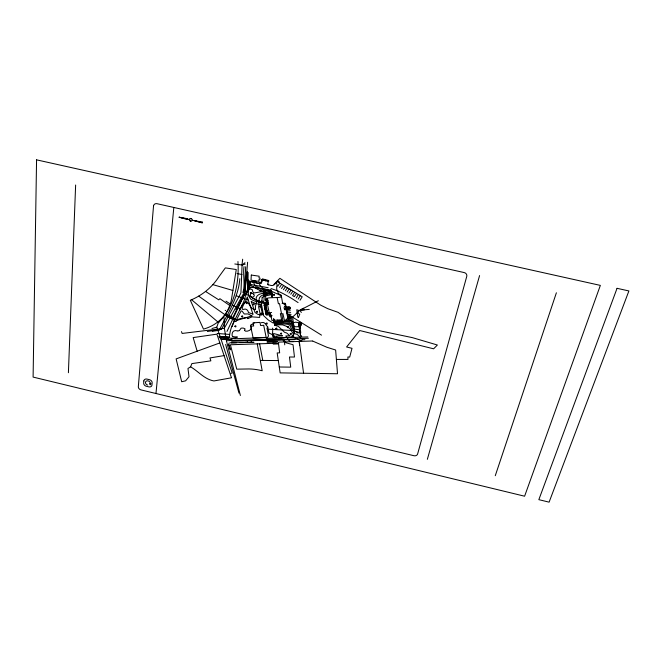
<?xml version="1.0" encoding="UTF-8"?>
<svg xmlns="http://www.w3.org/2000/svg" width="662" height="662" viewBox="0 0 662 662"><rect width="100%" height="100%" fill="white"/><g stroke="black" fill="none" stroke-linecap="round" stroke-linejoin="round"><path stroke-width="0.99" d="M247.257 278.09L247.34 271.801L247.265 272.951M247.166 277.088L247.199 274.945M274.904 325.307L278.363 326.391L284.255 332.043A32.835 28.822 22.5 0 0 284.892 332.465L286.654 332.961L289.89 335.816M240.943 292.571L242.06 265.396M247.853 291.156L248.126 272.43M268.259 281.474L267.804 284.577L270.841 285.43A4.179 3.691 27.3 0 0 272.736 285.446A4.154 3.674 27.3 0 0 274.482 284.561M267.721 284.097L268.276 284.95M256.649 301.235C254.109 295.641 260.489 292.728 265.33 293.456M256.633 301.624L255.367 306.804L255.515 309.08A21.424 18.462 29.1 0 1 255.4 309.659L253.869 309.27M68.401 372.731L75.634 185.021M288.119 317.404L285.62 320.557L289.203 320.292A11.436 9.897 22.4 0 1 289.542 320.243L292.256 321.12L292.985 322.89L295.649 322.162L299.307 322.849L300.217 325.638M247.662 318.612L247.679 317.52M253.248 286.406L255.706 288.086A4.427 3.864 28.4 0 1 255.896 288.26C258.006 290.047 263.004 291.669 266.314 290.792A6.148 5.379 26.8 0 1 266.612 290.825L270.617 291.628M257.683 287.142C254.862 287.953 251.295 278.694 256.235 281.54M271.478 293.887L271.304 293.026M245.685 266.769L244.551 288.971L243.343 293.39M261.945 300.49L262.127 297.792M232.751 336.677L232.403 336.114A21.548 18.428 26.2 0 1 232.081 335.526C231.808 332.523 233.247 329.403 237.724 330.967M246.703 273.017L247.605 262.26M244.899 292.927L246.628 273.663M151.019 383.737L150.241 384.73L150.34 383.571A2.557 2.044 30 0 0 148.106 380.882A2.557 2.044 30 0 0 145.483 382.396A2.557 2.044 30 0 0 147.725 385.085M244.021 266.612C242.706 275.185 245.519 284.106 242.904 292.53M155.975 393.509L173.825 207.471M299.77 328.609L301.144 323.809M301.243 324.041L300.01 323.073A1.192 1.034 22 0 0 298.678 324.074L300.432 335.104A1.167 1.01 21.3 0 0 301.715 336.222A1.059 0.919 21.3 0 1 300.54 335.104L298.794 324.074A1.067 0.927 22 0 1 299.994 323.172L301.251 323.809M190.83 219.139L190.879 218.625M284.908 308.434C285.827 312.183 283.137 308.004 284.495 306.514M261.937 300.589C260.547 304.388 260.72 309.51 262.665 313.267M190.623 221.034L190.681 220.52M242.027 264.684L242.673 259.206M266.356 289.352L262.64 288.119L259.926 285.289L259.09 282.252L261.581 282.393L262.202 279.621M262.177 279.836L262.367 278.859L265.636 279.728M239.826 278.685C238.477 297.71 227.438 314.111 219.139 330.288L212.361 331.306M244.882 292.612L246.479 273.762M247.075 292.157L247.737 289.244L248.3 289.451M247.042 292.306L246.363 294.904M285.843 307.284L288.458 308.815M259.165 301.847C257.708 294.3 266.083 293.994 271.47 293.92M301.533 323.205C299.903 320.582 298.181 323.859 299.538 325.961M259.132 301.98L258.693 307.267L260 313.283L259.645 317.429L252.156 316.875A28.143 24.014 24.6 0 0 251.585 317.057L247.753 318.596M300.176 327.574L300.912 324.943L300.291 325.588M427.346 459.32L479.586 275.566M288.632 309.609L287.92 309.08M299.671 328.575L301.127 323.999M229.822 340.376L231.17 338.671L233.032 338.232M495.275 475.705L556.386 292.786M211.964 328.517L216.788 327.169L217.798 324.248A4.146 3.517 28.7 0 1 218.361 322.932L218.832 322.311M232.081 326.598L233.471 322.932M219.842 342.933L176.133 358.895L181.678 381.734L185.633 380.815L189.009 376.728L187.975 368.477L190.606 366.831L191.856 363.612L210.855 360.84L209.986 357.943L224.079 355.602M247.249 290.006L244.071 300.697A65.612 56.08 34.7 0 1 241.125 307.102L235.159 319.216M244.559 330.28C244.832 332.49 251.99 330.719 251.403 327.458C248.97 322.634 253.571 325.572 254.191 322.882M244.692 329.982L245.089 328.915L244.311 328.509A23.906 20.15 26.4 0 0 243.368 328.12L241.961 328.054A34.225 28.838 24.7 0 0 241.051 328.244L239.743 330.065M233.504 322.849L234.381 320.921L235.589 321.5M226.983 331.463L244.849 293.531M232.188 318.786L244.758 293.498L235.92 309.725M239.677 310.172L240.289 308.931M240.323 308.873L242.366 304.777M234.753 320.011L232.155 325.555A50.684 43.311 23 0 0 229.805 333.822L229.433 336.437A2.259 1.912 27.3 0 0 229.697 337.587M221.563 329.113L240.786 293.249M248.349 289.385L248.755 288.988A15.483 13.447 27.6 0 1 249.218 288.905L251.941 289.393A11.221 9.748 29 0 1 252.296 289.906L252.967 292.174L254.316 292.952L260.737 291.81L271.031 292.364M224.542 327.831L243.202 294.176M239.47 330.561L238.113 330.926M296.204 298.024L298.363 294.54M298.123 299.133L300.291 295.657M225.833 315.575L226.561 314.4M226.04 315.691L226.768 314.516M226.454 315.915L227.19 314.731M226.661 316.031L227.405 314.847M227.083 316.254L227.827 315.062M227.289 316.37L228.034 315.17M227.703 316.602L228.456 315.393M300.052 300.242L302.211 296.783L277.312 281.631L274.465 284.552M227.91 316.709L228.671 315.501M228.332 316.941L229.093 315.724M228.539 317.057L229.3 315.832M228.953 317.28L229.722 316.055M229.168 317.396L229.937 316.163M229.582 317.619L230.359 316.386M229.788 317.735L230.566 316.494M230.21 317.959L230.988 316.717M230.417 318.066L231.203 316.825M230.839 318.29L231.617 317.048M231.055 318.397L231.832 317.164M231.477 318.612L232.254 317.379M231.683 318.72L232.461 317.495M232.114 318.943L232.883 317.719M232.321 319.051L233.09 317.826M232.743 319.266L233.512 318.05M232.958 319.374L233.719 318.157M233.38 319.589L234.141 318.381M233.587 319.705L234.348 318.496M234.009 319.92L234.77 318.72M234.224 320.027L234.985 318.827M294.631 292.372L292.571 295.566L294.342 296.634L296.526 293.473M277.684 286.29L279.761 283.228M279.596 287.424L281.648 284.403M281.507 288.549L283.535 285.579M283.419 289.683L285.413 286.754M285.33 290.808L287.3 287.929M287.142 291.967L289.145 289.054M288.963 293.117L290.99 290.179M290.775 294.276L292.836 291.288M244.286 303.146C247.414 297.271 250.302 309.411 253.728 309.137M244.179 303.287L242.383 304.785M262.16 297.718L263.642 296.278A19.885 17.286 25.1 0 1 264.08 296.088L264.825 295.955M219.147 322.013C234.431 306.349 239.346 282.773 237.948 261.54M273.861 284.478L279.902 278.33L320.797 305.223L327.723 308.666L338.083 312.34L346.483 318.265L359.938 325.116L380.617 330.975L412.409 337.645L437.375 345.018L433.61 348.808L359.681 330.52L346.607 346.987L352.01 348.32L349.685 357.083L347.881 356.992L347.997 359.425L336.387 359.441M299.679 310.395L292.587 317.09L294.549 330.628L298.107 333.168M242.267 264.866L244.965 262.698M260.952 283.477L261.862 279.778L268.276 281.466M205.808 291.222A82.568 70.511 40.1 0 0 218.783 276.931L225.345 267.887L236.268 269.525L231.626 298.421A50.908 43.295 33.9 0 1 203.499 329.113L190.3 300.242L192.088 299.522A83.627 71.413 40.2 0 0 198.674 296.129L199.502 295.633A83.569 71.364 40.2 0 0 205.543 291.437L218.774 299.845L219.925 298.703L229.764 305.513M293.283 334.955L292.43 335.402M293.374 334.906L293.489 334.037A17.709 15.168 23.1 0 0 293.208 333.689L289.857 328.592L286.903 326.457L282.674 324.885L274.871 324.761L274.308 321.467M268.698 281.284L268.731 280.547L265.843 279.786M318.348 300.722L300.176 310.073L304.454 309.808M300.101 310.031L303.742 308.235M236.168 337.603L237.418 337.016L232.834 336.693M235.895 337.736L233.256 338.191M292.099 335.551L295.666 338.472L301.591 340.798M284.925 308.393L286.398 308.244L288.053 316.444M270.419 290.146L267.605 289.426A10.211 8.92 26.7 0 0 267.299 289.352L266.571 289.377M272.132 315.683L270.775 316.047L270.907 316.709M242.333 264.957L245.205 264.097M187.627 218.741L186.874 218.965L187.545 219.511L179.112 217.219L187.387 218.7M201.711 222.308L202.473 222.084L194.645 220.719L202.382 222.854L192.609 220.256M264.924 295.955L271.693 294.664L271.205 291.594A6.91 6.049 26.1 0 1 271.478 291.57L271.693 292.372M284.503 306.506L286.075 306.514L285.347 303.345A12.644 11.031 25.6 0 1 285.43 303.676L285.446 303.75M267.961 312.82L268.921 312.729L269.202 314.045M250.377 281.64L249.839 281.416C253.529 281.185 262.748 287.341 261.846 279.769L265.735 280.796M231.493 377.795L213.942 380.948C204.409 379.285 198.567 371.44 190.606 366.831M275.4 323.271C280.283 322.617 285.471 322.444 290.213 323.933A6.686 5.784 23.1 0 1 290.502 324.165L294.044 329.908M274.142 321.343L274.904 323.354M271.594 312.456L270.195 312.687L270.452 314.127M230.947 373.318L232.238 373.111L220.752 338.381M270.543 290.163L271.056 290.146L270.477 290.891M207.338 331.48L221.075 329.411M270.882 316.817C268.375 317.876 270.344 312.522 268.4 312.679M224.286 328.311L182.133 333.441L181.496 331.612M267.911 300.854L266.033 301.053L265.164 289.675L270.079 290.85A32.512 28.077 25.8 0 1 276.087 293.407C290.519 299.207 270.874 296.775 267.357 298.248L268.673 304.495L267.522 304.57L268.325 308.492L269.558 314.425L270.692 314.359L271.95 320.482L281.615 319.763L280.365 313.639L281.499 313.556L279.513 303.635L278.388 303.75L277.113 297.461M266.116 300.987L267.895 300.805M270.7 290.668L270.535 290.204L271.188 290.519M268.325 312.687L267.812 312.737A7.754 6.752 26.2 0 1 267.473 312.762L265.752 302.848M300.25 310.18L309.27 309.369M274.2 322.468L281.755 321.997M282.095 303.477L284.883 303.229L285.703 307.367M265.255 311.231L266.215 311.157M286.414 311.049L290.287 310.735M286.017 309.071L286.82 313.043L290.676 312.671M287.209 314.905L291.065 314.599M287.68 316.817L291.454 316.519L291.719 317.909L287.97 318.091M266.952 313.788L267.647 314.301L267.067 314.351M268.582 304.081L264.535 304.388L266.761 315.038L270.775 314.731M266.529 302.799L268.4 302.666M266.132 302.832L268.342 302.766M264.659 308.293L265.636 308.219M264.966 309.75L265.95 309.675M299.927 328.013L300.2 329.883L294.731 329.155A21.639 18.95 23.1 0 1 294.185 329.097L293.845 328.228M266.074 302.931C263.617 302.84 265.958 312.39 267.837 312.845M288.185 317.396L288.069 316.527M282.219 339.705L308.426 338.224M265.669 299.348L267.564 299.249M265.909 314.144L266.885 314.086M265.735 293.44L271.255 293.167L270.965 290.957L271.428 292.414M265.776 299.406L267.589 299.315M304.909 339.639C300.134 340.93 299.663 333.722 294.813 333.805M285.843 307.259L289.848 307.052L290.229 308.856L286.158 309.03M288.351 319.87L291.925 319.705M226.702 340.731L254.117 339.647M264.047 305.323L264.99 305.29M236.541 342.717L230.815 342.866M266.265 338.373L307.797 336.933M312.663 340.98L278.586 342.122L278.727 343.156L230.384 344.77L236.764 369.164L248.953 368.949A47.556 38.884 22.5 0 1 262.185 370.745L257.237 343.876M231.667 341.278L281.623 339.738M282.302 335.857L279.215 335.973M267.084 341.882L277.428 341.617M267.779 326.896L269.004 333.06L273.522 335.121M272.587 341.766L277.444 341.733M276.302 341.757L267.1 341.989M240.016 342.535L253.811 342.386M243.475 342.568L230.79 342.767M278.652 335.982C269.277 336.015 285.57 338.447 283.485 341.476M245.147 340.632L295.103 339.614M254.787 339.631L266.405 339.416M267.092 339.399L284.122 339.076L284.759 344.852M289.757 335.816L285.818 335.948L289.493 341.145A9.847 8.507 21.9 0 0 289.857 341.427L293.456 341.633M273.406 322.303L289.22 321.062A2.871 2.491 23 0 1 292.19 322.22C292.794 327.028 296.063 327.731 299.547 326.027M302.062 340.64L300.258 340.657A1.067 0.919 21.2 0 0 299.116 341.84L299.621 345.076M249.839 342.32L253.794 342.295M250.931 340.723L251.618 340.723M283.063 321.252L288.433 321.029L291.437 321.931A20.017 17.212 23.4 0 1 292.025 322.394L293.945 333.367L293.34 335.94L289.915 337.347L274.44 337.637A2.11 1.812 23.9 0 1 272.843 336.784L272.396 334.583A42.509 36.187 28 0 0 272.645 328.095M296.907 331.72L300.747 332.945L300.556 331.041M281.971 321.997C286.927 321.128 292.91 322.295 293.82 328.021M287.929 309.154L288.591 309.46M282.649 321.252L273.886 321.484L274.159 322.452M260.472 360.418L278.313 360.558L280.15 372.888L337.521 373.757L335.634 350.016L326.838 347.244L312.82 341.112M221.762 339.341L230.815 339.44M279.281 366.996L290.734 367.145L289.468 357.008L294.474 357.025L293.043 344.695L285.661 342.693L285.504 341.89M221.091 339.416L232.163 339.581M247.083 340.814L247.712 342.18M247.679 317.512L240.505 318.496L237.004 319.837A10.873 9.285 26.8 0 0 236.739 320.036C234.778 321.55 237.41 321.376 235.655 321.542M269.177 329.254L294.549 330.628M217.343 333.466L229.391 334.426M264.428 289.873L265.826 289.997M266.008 290.014L270.295 290.858M253.157 287.515C247.24 286.009 247.315 295.6 250.261 298.421A2.391 2.085 28 0 0 251.668 299.712L255.482 301.334L259.347 302.054A6.678 5.826 27.4 0 0 262.657 302.054L263.708 301.491L264.121 299.77L263.708 289.368L255.954 287.912M270.775 291.661L270.659 290.817M253.157 287.507L255.954 287.92M234.811 263.981L241.597 264.949M253.256 286.323L251.668 286.257L246.504 279.306M260.696 283.518L255.921 282.682M296.617 331.67L294.325 331.331L294.135 329.974M248.738 284.147L268.143 287.722M248.217 281.143L249.508 281.375M250.898 281.789L253.091 282.178M248.2 281.358L249.946 281.673M248.167 281.789L249.922 282.111M248.151 282.012L249.913 282.326M248.118 282.442L249.888 282.765M248.101 282.657L249.88 282.98M248.068 283.088L249.855 283.41M248.051 283.311L249.847 283.634M248.018 283.741L249.822 284.064M248.002 283.957L249.814 284.288M247.969 284.387L249.789 284.718M247.952 284.602L249.781 284.933M247.919 285.041L249.756 285.372M247.902 285.256L249.748 285.587M247.869 285.686L249.723 286.017M247.853 285.901L249.715 286.241M247.82 286.332L249.69 286.671M247.803 286.547L249.682 286.886M247.77 286.977L249.657 287.316M247.753 287.192L249.648 287.54M247.72 287.622L249.417 287.929M247.704 287.838L249.111 288.094M247.671 288.268L248.498 288.417M247.654 288.483L248.192 288.582M237.037 273.53L242.019 274.548M230.74 338.075L232.842 338.505A9.715 8.258 27.5 0 0 235.233 338.696L266.927 337.579A3.053 2.615 24.7 0 0 268.168 336.594A2.193 1.878 24.6 0 0 268.383 335.369L266.96 327.996M179.112 217.219L188.835 219.412M264.676 303.792L259.992 302.443L245.097 293.44M212.858 284.619L232.9 290.469M264.328 289.84L257.7 287.209M236.317 295.773L248.035 300.002M294.598 333.731L294.482 332.167L291.884 329.626L289.642 324.968L287.076 324.181L281.135 323.784L274.647 324.206L274.573 323.486M271.048 288.574C280.796 291.652 289.65 296.957 298.099 302.6M282.293 335.8L273.58 333.524L273.596 335.146M232.329 305.099L240.72 308.906M267.663 326.871C265.23 324.694 265.363 321.475 261.184 322.692M288.425 314.599L321.525 335.146M225.204 310.312L225.643 310.586M225.974 301.185L229.954 303.734M279.364 281.896L277.676 280.837L276.112 282.475L277.246 285.024L276.708 286.009L276.724 289.675L278.164 291.33L278.023 293.423L281.193 295.178L282.525 302.642L284.37 304.52A8.068 7.092 24.3 0 0 284.586 304.71L285.661 305.025L285.512 304.255M198.674 296.129L224.873 314.657M290.866 316.568L291.561 317.081M290.229 316.618L291.677 317.694M289.906 316.643L291.619 317.917M289.269 316.693L290.957 317.942M288.955 316.717L290.626 317.959M288.318 316.767L289.964 317.992M287.995 316.792L289.633 318.008M287.747 317.131L288.971 318.041M287.821 317.446L288.64 318.058M289.137 307.094L289.989 307.731M288.806 307.11L290.064 308.045M288.135 307.143L290.196 308.674M287.805 307.16L290.08 308.856M287.142 307.193L289.41 308.889M286.812 307.209L289.079 308.906M286.141 307.242L288.409 308.931M285.959 307.896L287.399 308.972M286.009 308.202L287.068 308.988M191.599 299.737L217.831 321.922M229.3 342.85L229.383 342.933A2.118 1.779 27 0 0 228.911 344.728L230.351 349.735M216.788 327.169L220.612 337.81L220.479 336.428M300.043 310.453L301.318 312.472M262.764 313.498L263.608 315.642L268.234 319.961L272.91 322.907L274.126 322.824L274.664 325.183A8.325 7.216 24.9 0 0 274.962 325.158L274.871 324.264M149.67 383.414L150.241 384.73M277.312 320.127L277.891 320.979L282.839 320.425L281.789 313.531M231.319 377.307L216.913 334.153L193.163 337.579L197.144 351.15M228.812 344.745L230.26 349.743M225.659 344.439L238.974 393.087M226.52 341.162L240.38 395.495M270.485 314.251L269.351 314.425M266.852 314.649L264.8 304.743M267.167 300.92L266.836 299.298M266.943 300.937L266.604 299.315M266.72 300.978L266.372 299.307M266.488 301.003L266.141 299.323M266.256 301.028L265.909 299.332M266.629 314.673L264.568 304.752M266.389 314.69L264.337 304.76M282.881 313.457L284.362 320.176L287.904 320.251L288.284 319.92L286.82 313.043M266.157 314.707L264.113 304.785M267.125 314.632L265.065 304.735M271.031 291.603L270.923 291.057M274.035 321.194L274.565 323.784M273.886 320.789L273.927 321.475L273.48 319.456M271.097 290.436L271.461 292.232M271.321 292.571L270.99 290.179L271.039 290.767M273.77 318.803L274.283 321.368M274.871 324.637L274.995 325.257M273.671 319.018L274.109 321.194M273.572 319.233L273.903 321.194M272.339 295.682L271.437 291.404M272.057 294.979L272.173 295.583M271.958 295.186L272.214 296.841M272.165 296.94L271.801 294.739M272.256 295.633L272.413 296.427M272.008 295.087L271.718 292.844M272.099 295.533L272.314 296.634M271.908 295.285L271.759 293.787M271.288 292.389C270.899 291.073 272.19 289.981 270.741 290.519M270.626 290.287L271.122 292.455M271.569 292.083L271.751 293.407M271.801 294.35L271.536 292.604M259.603 343.793L262.781 360.434M271.097 291.048L271.246 291.859M271.321 292.579L271.825 295.211M224.393 328.377L226.354 340.508M251.27 340.723L251.552 342.568M278.313 360.558L277.179 352.937L279.654 352.846L278.553 343.926L273.29 344.091L273.183 343.346M299.282 341.427L303.593 373.393M219.345 336.321L219.519 337.761M219.122 336.304L219.221 337.14M222.746 336.644L222.904 337.918M222.523 336.627L222.672 337.901M222.068 336.577L222.225 337.885M221.844 336.561L222.002 337.877M221.389 336.519L221.547 337.852M221.166 336.495L221.323 337.843M220.711 336.453L220.876 337.827M220.032 336.387L220.198 337.794M219.801 336.362L219.974 337.786M225.469 336.884L225.61 338.083M225.245 336.867L225.386 338.067M224.79 336.834L224.931 338.025M224.567 336.817L224.708 338.009M224.112 336.776L224.252 337.976M223.88 336.751L224.029 337.968M223.433 336.71L223.574 337.943M223.202 336.685L223.351 337.934M228.647 337.123L228.787 338.365M228.191 337.09L228.332 338.323M227.968 337.074L228.109 338.307M227.513 337.041L227.654 338.265M227.281 337.024L227.43 338.241M226.834 336.983L226.975 338.208M226.603 336.966L226.743 338.183M226.147 336.933L226.288 338.141M225.924 336.917L226.065 338.125M228.87 337.14L229.019 338.381M224.029 317.595L224.435 328.071M268.573 303.08A35.88 31.809 28.4 0 1 264.287 302.451L264.03 302.402A35.88 31.809 28.4 0 1 259.049 301.003L258.594 300.838A35.88 31.809 28.4 0 1 251.353 297.337M248.871 280.853A4.154 3.649 29.5 0 1 247.265 278.081M192.162 220.297A1.514 1.324 39.3 0 1 190.755 221.207M190.449 221.141A1.514 1.324 39.3 0 1 189.324 219.643M189.349 219.354A1.514 1.324 39.3 0 1 190.739 218.427M191.045 218.493A1.514 1.324 39.3 0 1 192.195 219.991M234.836 326.275C236.433 328.551 236.317 324.289 234.836 326.234M241.58 316.345C243.062 318.679 243.194 314.376 241.589 316.295M246.082 302.964C247.571 305.331 247.745 300.953 246.09 302.915M36.567 159.848L33.1 377.083L524.61 496.21L600.351 285.396L36.567 159.848M250.352 292.943C251.792 295.335 252.123 290.941 250.352 292.902M253.099 304.255C254.498 306.638 254.804 302.311 253.107 304.164M256.376 311.744C257.89 314.111 257.981 309.7 256.376 311.744M259.388 306.506C261.109 308.815 260.787 304.462 259.396 306.456M259.678 290.486C261.01 292.902 261.523 288.549 259.678 290.436M260.845 313.416C262.334 315.782 262.475 311.405 260.853 313.374M265.983 293.589C267.316 296.005 267.837 291.661 265.992 293.547M266.083 323.453C267.547 325.795 267.729 321.5 266.083 323.412M251.883 315.89L236.872 320.416L236.433 319.936L241.167 310.867L242.218 311.272L244.278 313.995L248.035 313.929L251.883 315.89M252.942 314.136L248.432 312.53C248.217 310.544 246.38 308.55 244.261 309.212C238.121 311.413 247.58 299.166 247.249 296.948L252.942 314.136M273.332 294.797C274.747 297.23 275.102 292.778 273.34 294.747M273.596 336.337C275.044 338.679 275.202 334.351 273.596 336.337M275.781 328.484C277.212 330.859 277.461 326.49 275.781 328.484M280.473 333.557C282.02 335.857 282.111 331.538 280.473 333.557M287.234 326.879C288.45 329.246 289.244 325.009 287.242 326.829M290.229 333.805C291.545 336.164 292.099 331.869 290.237 333.764M249.955 281.598L249.632 287.813L247.621 288.889L248.242 280.754L249.955 281.598M251.303 275.053L251.006 280.183L258.801 281.367L258.908 279.67L259.868 279.819L259.967 278.073L259.016 277.932L259.123 276.203L251.303 275.053M153.518 206.097L138.325 386.707A3.045 2.425 30.2 0 0 141.006 389.901L413.907 455.713A3.128 2.54 10.1 0 0 417.614 454L466.751 276.418A3.517 3.169 0.6 0 0 464.178 272.57L157.026 203.697A3.451 2.979 42.2 0 0 153.518 206.097M143.861 380.923L143.679 383.058A3.062 2.441 30.1 0 0 146.36 386.269L148.826 386.865A3.053 2.441 29.9 0 0 151.962 385.052L152.161 382.917A3.062 2.449 30 0 0 149.471 379.69L146.997 379.094A3.062 2.449 30.2 0 0 143.861 380.923M251.27 301.549L255.027 312.447L257.783 314.318L261.457 315.029L263.277 314.326L261.771 305.712A1.415 1.233 26.7 0 0 260.133 304.594L255.458 303.436L251.27 301.549M298.744 310.461L297.735 313.333L299.77 314.127L298.438 317.586A1.183 1.034 22.4 0 1 297.701 316.668L296.791 309.742L298.744 310.461M617.05 288.318L538.843 499.661L549.104 502.152L628.9 290.949L617.05 288.318M235.192 318.943L234.563 320.201L225.634 315.468L226.412 314.326L235.192 318.943M266.927 310.834L266.347 310.883L266.455 311.43L267.043 311.388L266.927 310.834M263.699 325.323L260.588 325.497L259.976 322.386L253.033 322.841L253.703 326.002L250.641 326.167L253.174 338.133L266.149 337.33L263.699 325.323M265.834 305.53L265.139 305.017L265.834 305.53M266.438 308.467L265.735 307.954L266.438 308.467M253.596 294.168A2.085 1.821 28.2 0 0 250.683 293.87A2.201 1.92 28.2 0 0 250.675 296.22A1.862 1.622 28.2 0 0 253.587 296.692A1.796 1.564 28.1 0 0 253.596 294.168"/></g></svg>
